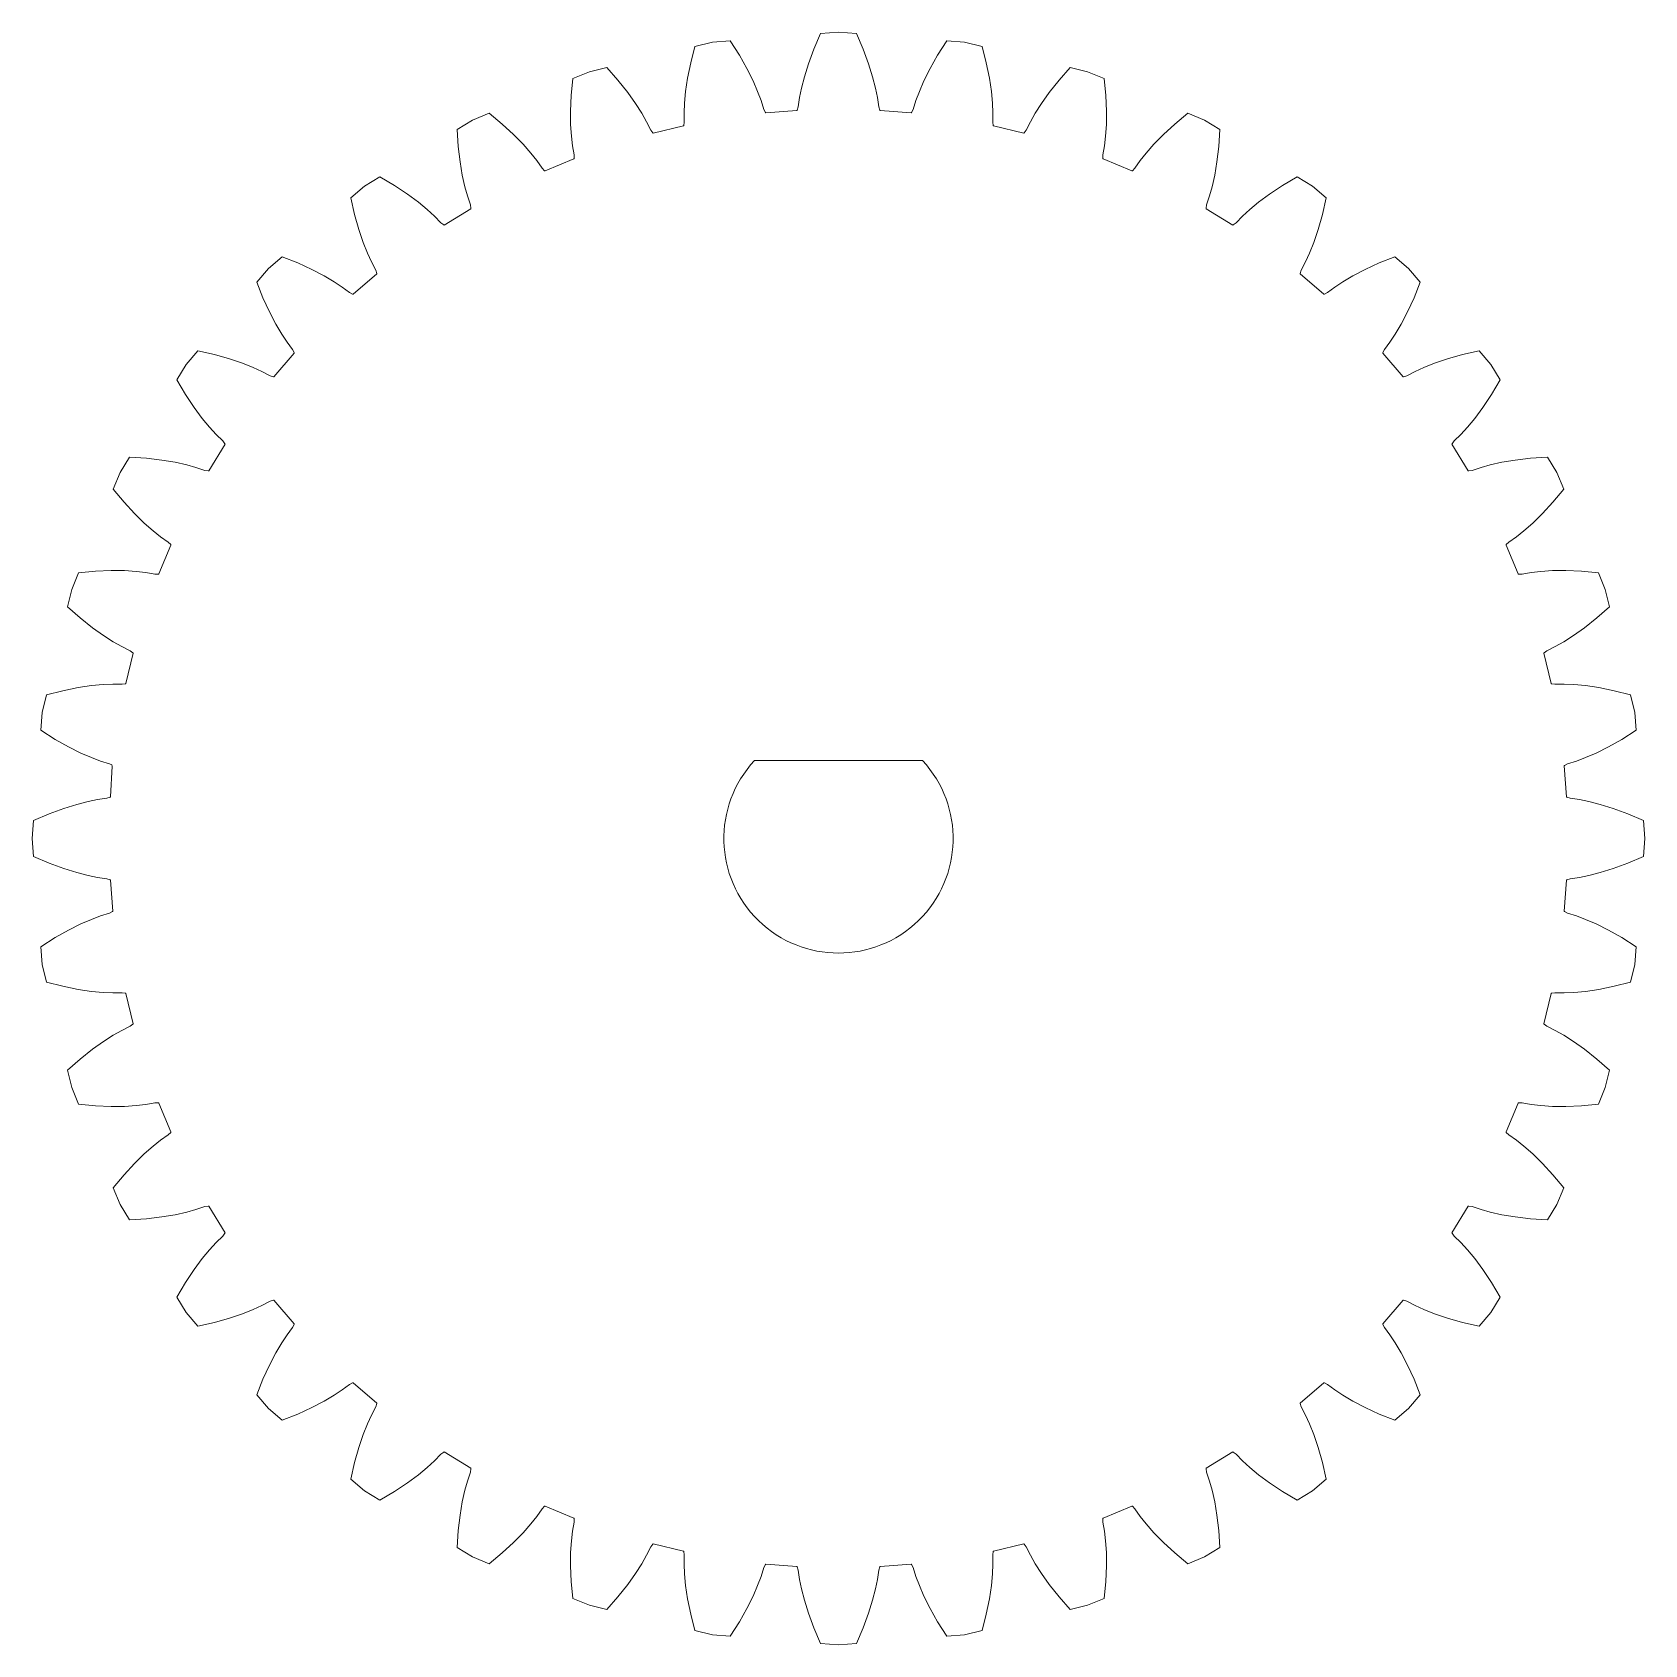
# Model space of a CAD drawing. Header units: inches. Extents: x -0.88 to 0.88, y -0.88 to 0.88.
import ezdxf

# ---------------------------------------------------------------- set-up
doc = ezdxf.new("R2010")
doc.units = ezdxf.units.IN
doc.header["$MEASUREMENT"] = 0

msp = doc.modelspace()

# ---------------------------------------------------------------- linework, layer by layer
at = {"color": 1, "lineweight": 5}
for p, q in [((-0.1566, 0.8638), (-0.1612, 0.846)), ((-0.1375, 0.8684), (-0.1566, 0.8638)), ((-0.118, 0.8699), (-0.1375, 0.8684)), ((-0.1081, 0.8544), (-0.118, 0.8699)), ((-0.0195, 0.8777), (-0.0268, 0.8608)), ((0, 0.8792), (-0.0195, 0.8777)), ((0.0195, 0.8777), (0, 0.8792)), ((0.0268, 0.8608), (0.0195, 0.8777)), ((0.118, 0.8699), (0.1081, 0.8544)), ((0.1375, 0.8684), (0.118, 0.8699)), ((0.1566, 0.8638), (0.1375, 0.8684)), ((0.1612, 0.846), (0.1566, 0.8638)), ((-0.1612, 0.846), (-0.1645, 0.8293)), ((-0.0998, 0.8395), (-0.1081, 0.8544)), ((-0.0328, 0.8448), (-0.0372, 0.8306)), ((-0.0268, 0.8608), (-0.0328, 0.8448)), ((0.0328, 0.8448), (0.0268, 0.8608)), ((0.0372, 0.8306), (0.0328, 0.8448)), ((0.1081, 0.8544), (0.0998, 0.8395)), ((0.1645, 0.8293), (0.1612, 0.846)), ((-0.2898, 0.8287), (-0.2915, 0.8104)), ((-0.2717, 0.8362), (-0.2898, 0.8287)), ((-0.2526, 0.8408), (-0.2717, 0.8362)), ((-0.2405, 0.8269), (-0.2526, 0.8408)), ((-0.2299, 0.8136), (-0.2405, 0.8269)), ((-0.1645, 0.8293), (-0.1667, 0.8146)), ((-0.0932, 0.8262), (-0.0998, 0.8395)), ((-0.0372, 0.8306), (-0.0404, 0.8184)), ((0.0404, 0.8184), (0.0372, 0.8306)), ((0.0998, 0.8395), (0.0932, 0.8262)), ((0.1667, 0.8146), (0.1645, 0.8293)), ((0.2405, 0.8269), (0.2299, 0.8136)), ((0.2526, 0.8408), (0.2405, 0.8269)), ((0.2717, 0.8362), (0.2526, 0.8408)), ((0.2898, 0.8287), (0.2717, 0.8362)), ((0.2915, 0.8104), (0.2898, 0.8287)), ((-0.2915, 0.8104), (-0.2922, 0.7933)), ((-0.2213, 0.8015), (-0.2299, 0.8136)), ((-0.1667, 0.8146), (-0.1679, 0.802)), ((-0.0882, 0.8146), (-0.0932, 0.8262)), ((-0.0845, 0.8047), (-0.0882, 0.8146)), ((-0.0404, 0.8184), (-0.0424, 0.808)), ((0.0424, 0.808), (0.0404, 0.8184)), ((0.0882, 0.8146), (0.0845, 0.8047)), ((0.0932, 0.8262), (0.0882, 0.8146)), ((0.1679, 0.802), (0.1667, 0.8146)), ((0.2299, 0.8136), (0.2213, 0.8015)), ((0.2922, 0.7933), (0.2915, 0.8104)), ((-0.2922, 0.7933), (-0.2921, 0.7785)), ((-0.2145, 0.7908), (-0.2213, 0.8015)), ((-0.1679, 0.802), (-0.1683, 0.7914)), ((-0.1683, 0.7914), (-0.1682, 0.7813)), ((-0.0815, 0.795), (-0.0845, 0.8047)), ((-0.0797, 0.7916), (-0.0815, 0.795)), ((-0.0793, 0.7912), (-0.0797, 0.7916)), ((-0.0455, 0.7939), (-0.0793, 0.7912)), ((-0.0451, 0.7944), (-0.0455, 0.7939)), ((-0.0439, 0.798), (-0.0451, 0.7944)), ((-0.0424, 0.808), (-0.0439, 0.798)), ((0.0439, 0.798), (0.0424, 0.808)), ((0.0451, 0.7944), (0.0439, 0.798)), ((0.0455, 0.7939), (0.0451, 0.7944)), ((0.0793, 0.7912), (0.0455, 0.7939)), ((0.0797, 0.7916), (0.0793, 0.7912)), ((0.0815, 0.795), (0.0797, 0.7916)), ((0.0845, 0.8047), (0.0815, 0.795)), ((0.1683, 0.7914), (0.1679, 0.802)), ((0.1682, 0.7813), (0.1683, 0.7914)), ((0.2213, 0.8015), (0.2145, 0.7908)), ((0.2921, 0.7785), (0.2922, 0.7933)), ((-0.3992, 0.7834), (-0.4159, 0.7731)), ((-0.381, 0.7909), (-0.3992, 0.7834)), ((-0.3669, 0.7791), (-0.381, 0.7909)), ((-0.3543, 0.7676), (-0.3669, 0.7791)), ((-0.2921, 0.7785), (-0.2913, 0.7658)), ((-0.2093, 0.7816), (-0.2145, 0.7908)), ((-0.2048, 0.7725), (-0.2093, 0.7816)), ((-0.1691, 0.777), (-0.2021, 0.7691)), ((-0.1688, 0.7775), (-0.1691, 0.777)), ((-0.1682, 0.7813), (-0.1688, 0.7775)), ((0.1688, 0.7775), (0.1682, 0.7813)), ((0.1691, 0.777), (0.1688, 0.7775)), ((0.2021, 0.7691), (0.1691, 0.777)), ((0.2093, 0.7816), (0.2048, 0.7725)), ((0.2145, 0.7908), (0.2093, 0.7816)), ((0.2913, 0.7658), (0.2921, 0.7785)), ((0.3669, 0.7791), (0.3543, 0.7676)), ((0.381, 0.7909), (0.3669, 0.7791)), ((0.3992, 0.7834), (0.381, 0.7909)), ((0.4159, 0.7731), (0.3992, 0.7834)), ((-0.4159, 0.7731), (-0.4147, 0.7548)), ((-0.344, 0.757), (-0.3543, 0.7676)), ((-0.3356, 0.7475), (-0.344, 0.757)), ((-0.2913, 0.7658), (-0.2901, 0.7554)), ((-0.2026, 0.7694), (-0.2048, 0.7725)), ((-0.2021, 0.7691), (-0.2026, 0.7694)), ((0.2026, 0.7694), (0.2021, 0.7691)), ((0.2048, 0.7725), (0.2026, 0.7694)), ((0.2901, 0.7554), (0.2913, 0.7658)), ((0.344, 0.757), (0.3356, 0.7475)), ((0.3543, 0.7676), (0.344, 0.757)), ((0.4147, 0.7548), (0.4159, 0.7731)), ((-0.4147, 0.7548), (-0.4127, 0.7379)), ((-0.329, 0.7392), (-0.3356, 0.7475)), ((-0.3231, 0.731), (-0.329, 0.7392)), ((-0.2886, 0.741), (-0.3199, 0.728)), ((-0.2901, 0.7554), (-0.2884, 0.7454)), ((-0.2883, 0.7416), (-0.2886, 0.741)), ((-0.2884, 0.7454), (-0.2883, 0.7416)), ((0.2883, 0.7416), (0.2884, 0.7454)), ((0.2886, 0.741), (0.2883, 0.7416)), ((0.2884, 0.7454), (0.2901, 0.7554)), ((0.3199, 0.728), (0.2886, 0.741)), ((0.329, 0.7392), (0.3231, 0.731)), ((0.3356, 0.7475), (0.329, 0.7392)), ((0.4127, 0.7379), (0.4147, 0.7548)), ((-0.5001, 0.7215), (-0.5168, 0.7113)), ((-0.4842, 0.7122), (-0.5001, 0.7215)), ((-0.4127, 0.7379), (-0.4103, 0.7232)), ((-0.4103, 0.7232), (-0.4075, 0.7108)), ((-0.3205, 0.7282), (-0.3231, 0.731)), ((-0.3199, 0.728), (-0.3205, 0.7282)), ((0.3205, 0.7282), (0.3199, 0.728)), ((0.3231, 0.731), (0.3205, 0.7282)), ((0.4075, 0.7108), (0.4103, 0.7232)), ((0.4103, 0.7232), (0.4127, 0.7379)), ((0.5001, 0.7215), (0.4842, 0.7122)), ((0.5168, 0.7113), (0.5001, 0.7215)), ((-0.5168, 0.7113), (-0.5317, 0.6986)), ((-0.4701, 0.7027), (-0.4842, 0.7122)), ((-0.4075, 0.7108), (-0.4046, 0.7007)), ((0.4046, 0.7007), (0.4075, 0.7108)), ((0.4842, 0.7122), (0.4701, 0.7027)), ((0.5317, 0.6986), (0.5168, 0.7113)), ((-0.5317, 0.6986), (-0.5277, 0.6806)), ((-0.4581, 0.6939), (-0.4701, 0.7027)), ((-0.4484, 0.6858), (-0.4581, 0.6939)), ((-0.4009, 0.6867), (-0.4299, 0.669)), ((-0.4046, 0.7007), (-0.4014, 0.6911)), ((-0.4014, 0.6911), (-0.4008, 0.6873)), ((-0.4008, 0.6873), (-0.4009, 0.6867)), ((0.4008, 0.6873), (0.4014, 0.6911)), ((0.4009, 0.6867), (0.4008, 0.6873)), ((0.4299, 0.669), (0.4009, 0.6867)), ((0.4014, 0.6911), (0.4046, 0.7007)), ((0.4581, 0.6939), (0.4484, 0.6858)), ((0.4701, 0.7027), (0.4581, 0.6939)), ((0.5277, 0.6806), (0.5317, 0.6986)), ((-0.5277, 0.6806), (-0.5231, 0.6642)), ((-0.4406, 0.6787), (-0.4484, 0.6858)), ((-0.4335, 0.6714), (-0.4406, 0.6787)), ((-0.4305, 0.6691), (-0.4335, 0.6714)), ((-0.4299, 0.669), (-0.4305, 0.6691)), ((0.4305, 0.6691), (0.4299, 0.669)), ((0.4335, 0.6714), (0.4305, 0.6691)), ((0.4406, 0.6787), (0.4335, 0.6714)), ((0.4484, 0.6858), (0.4406, 0.6787)), ((0.5231, 0.6642), (0.5277, 0.6806)), ((-0.5231, 0.6642), (-0.5183, 0.6501)), ((0.5183, 0.6501), (0.5231, 0.6642)), ((-0.6068, 0.6344), (-0.6217, 0.6217)), ((-0.5897, 0.6276), (-0.6068, 0.6344)), ((-0.5183, 0.6501), (-0.5137, 0.6383)), ((-0.5137, 0.6383), (-0.5093, 0.6288)), ((0.5093, 0.6288), (0.5137, 0.6383)), ((0.5137, 0.6383), (0.5183, 0.6501)), ((0.6068, 0.6344), (0.5897, 0.6276)), ((0.6217, 0.6217), (0.6068, 0.6344)), ((-0.6217, 0.6217), (-0.6344, 0.6068)), ((-0.5742, 0.6206), (-0.5897, 0.6276)), ((-0.561, 0.6137), (-0.5742, 0.6206)), ((-0.5034, 0.6156), (-0.5292, 0.5935)), ((-0.5093, 0.6288), (-0.5046, 0.6198)), ((-0.5046, 0.6198), (-0.5034, 0.6162)), ((-0.5034, 0.6162), (-0.5034, 0.6156)), ((0.5034, 0.6162), (0.5046, 0.6198)), ((0.5034, 0.6156), (0.5034, 0.6162)), ((0.5292, 0.5935), (0.5034, 0.6156)), ((0.5046, 0.6198), (0.5093, 0.6288)), ((0.5742, 0.6206), (0.561, 0.6137)), ((0.5897, 0.6276), (0.5742, 0.6206)), ((0.6344, 0.6068), (0.6217, 0.6217)), ((-0.6344, 0.6068), (-0.6276, 0.5897)), ((-0.5501, 0.6072), (-0.561, 0.6137)), ((-0.5414, 0.6014), (-0.5501, 0.6072)), ((-0.5332, 0.5953), (-0.5414, 0.6014)), ((0.5414, 0.6014), (0.5332, 0.5953)), ((0.5501, 0.6072), (0.5414, 0.6014)), ((0.561, 0.6137), (0.5501, 0.6072)), ((0.6276, 0.5897), (0.6344, 0.6068)), ((-0.6276, 0.5897), (-0.6206, 0.5742)), ((-0.5298, 0.5936), (-0.5332, 0.5953)), ((-0.5292, 0.5935), (-0.5298, 0.5936)), ((0.5298, 0.5936), (0.5292, 0.5935)), ((0.5332, 0.5953), (0.5298, 0.5936)), ((0.6206, 0.5742), (0.6276, 0.5897)), ((-0.6206, 0.5742), (-0.6137, 0.561)), ((0.6137, 0.561), (0.6206, 0.5742)), ((-0.6137, 0.561), (-0.6072, 0.5501)), ((-0.6072, 0.5501), (-0.6014, 0.5414)), ((0.6014, 0.5414), (0.6072, 0.5501)), ((0.6072, 0.5501), (0.6137, 0.561)), ((-0.6986, 0.5317), (-0.7113, 0.5168)), ((-0.6806, 0.5277), (-0.6986, 0.5317)), ((-0.6642, 0.5231), (-0.6806, 0.5277)), ((-0.5935, 0.5292), (-0.6156, 0.5034)), ((-0.6014, 0.5414), (-0.5953, 0.5332)), ((-0.5953, 0.5332), (-0.5936, 0.5298)), ((-0.5936, 0.5298), (-0.5935, 0.5292)), ((0.5935, 0.5292), (0.5936, 0.5298)), ((0.6156, 0.5034), (0.5935, 0.5292)), ((0.5936, 0.5298), (0.5953, 0.5332)), ((0.5953, 0.5332), (0.6014, 0.5414)), ((0.6806, 0.5277), (0.6642, 0.5231)), ((0.6986, 0.5317), (0.6806, 0.5277)), ((0.7113, 0.5168), (0.6986, 0.5317)), ((-0.7113, 0.5168), (-0.7215, 0.5001)), ((-0.6501, 0.5183), (-0.6642, 0.5231)), ((-0.6383, 0.5137), (-0.6501, 0.5183)), ((-0.6288, 0.5093), (-0.6383, 0.5137)), ((0.6383, 0.5137), (0.6288, 0.5093)), ((0.6501, 0.5183), (0.6383, 0.5137)), ((0.6642, 0.5231), (0.6501, 0.5183)), ((0.7215, 0.5001), (0.7113, 0.5168)), ((-0.7215, 0.5001), (-0.7122, 0.4842)), ((-0.6198, 0.5046), (-0.6288, 0.5093)), ((-0.6162, 0.5034), (-0.6198, 0.5046)), ((-0.6156, 0.5034), (-0.6162, 0.5034)), ((0.6162, 0.5034), (0.6156, 0.5034)), ((0.6198, 0.5046), (0.6162, 0.5034)), ((0.6288, 0.5093), (0.6198, 0.5046)), ((0.7122, 0.4842), (0.7215, 0.5001)), ((-0.7122, 0.4842), (-0.7027, 0.4701)), ((0.7027, 0.4701), (0.7122, 0.4842)), ((-0.7027, 0.4701), (-0.6939, 0.4581)), ((-0.6939, 0.4581), (-0.6858, 0.4484)), ((0.6858, 0.4484), (0.6939, 0.4581)), ((0.6939, 0.4581), (0.7027, 0.4701)), ((-0.6858, 0.4484), (-0.6787, 0.4406)), ((-0.6787, 0.4406), (-0.6714, 0.4335)), ((0.6714, 0.4335), (0.6787, 0.4406)), ((0.6787, 0.4406), (0.6858, 0.4484)), ((-0.669, 0.4299), (-0.6867, 0.4009)), ((-0.6714, 0.4335), (-0.6691, 0.4305)), ((-0.6691, 0.4305), (-0.669, 0.4299)), ((0.669, 0.4299), (0.6691, 0.4305)), ((0.6867, 0.4009), (0.669, 0.4299)), ((0.6691, 0.4305), (0.6714, 0.4335)), ((-0.7731, 0.4159), (-0.7834, 0.3992)), ((-0.7548, 0.4147), (-0.7731, 0.4159)), ((-0.7379, 0.4127), (-0.7548, 0.4147)), ((-0.7232, 0.4103), (-0.7379, 0.4127)), ((-0.7108, 0.4075), (-0.7232, 0.4103)), ((-0.7007, 0.4046), (-0.7108, 0.4075)), ((-0.6911, 0.4014), (-0.7007, 0.4046)), ((0.7007, 0.4046), (0.6911, 0.4014)), ((0.7108, 0.4075), (0.7007, 0.4046)), ((0.7232, 0.4103), (0.7108, 0.4075)), ((0.7379, 0.4127), (0.7232, 0.4103)), ((0.7548, 0.4147), (0.7379, 0.4127)), ((0.7731, 0.4159), (0.7548, 0.4147)), ((0.7834, 0.3992), (0.7731, 0.4159)), ((-0.7834, 0.3992), (-0.7909, 0.381)), ((-0.6873, 0.4008), (-0.6911, 0.4014)), ((-0.6867, 0.4009), (-0.6873, 0.4008)), ((0.6873, 0.4008), (0.6867, 0.4009)), ((0.6911, 0.4014), (0.6873, 0.4008)), ((0.7909, 0.381), (0.7834, 0.3992)), ((-0.7909, 0.381), (-0.7791, 0.3669)), ((0.7791, 0.3669), (0.7909, 0.381)), ((-0.7791, 0.3669), (-0.7676, 0.3543)), ((-0.7676, 0.3543), (-0.757, 0.344)), ((0.757, 0.344), (0.7676, 0.3543)), ((0.7676, 0.3543), (0.7791, 0.3669)), ((-0.757, 0.344), (-0.7475, 0.3356)), ((-0.7475, 0.3356), (-0.7392, 0.329)), ((0.7392, 0.329), (0.7475, 0.3356)), ((0.7475, 0.3356), (0.757, 0.344)), ((-0.728, 0.3199), (-0.741, 0.2886)), ((-0.7392, 0.329), (-0.731, 0.3231)), ((-0.731, 0.3231), (-0.7282, 0.3205)), ((-0.7282, 0.3205), (-0.728, 0.3199)), ((0.728, 0.3199), (0.7282, 0.3205)), ((0.741, 0.2886), (0.728, 0.3199)), ((0.7282, 0.3205), (0.731, 0.3231)), ((0.731, 0.3231), (0.7392, 0.329)), ((-0.8287, 0.2898), (-0.8362, 0.2717)), ((-0.8104, 0.2915), (-0.8287, 0.2898)), ((-0.7933, 0.2922), (-0.8104, 0.2915)), ((-0.7785, 0.2921), (-0.7933, 0.2922)), ((-0.7658, 0.2913), (-0.7785, 0.2921)), ((-0.7554, 0.2901), (-0.7658, 0.2913)), ((-0.7454, 0.2884), (-0.7554, 0.2901)), ((-0.7416, 0.2883), (-0.7454, 0.2884)), ((-0.741, 0.2886), (-0.7416, 0.2883)), ((0.7416, 0.2883), (0.741, 0.2886)), ((0.7454, 0.2884), (0.7416, 0.2883)), ((0.7554, 0.2901), (0.7454, 0.2884)), ((0.7658, 0.2913), (0.7554, 0.2901)), ((0.7785, 0.2921), (0.7658, 0.2913)), ((0.7933, 0.2922), (0.7785, 0.2921)), ((0.8104, 0.2915), (0.7933, 0.2922)), ((0.8287, 0.2898), (0.8104, 0.2915)), ((0.8362, 0.2717), (0.8287, 0.2898)), ((-0.8362, 0.2717), (-0.8408, 0.2526)), ((0.8408, 0.2526), (0.8362, 0.2717)), ((-0.8408, 0.2526), (-0.8269, 0.2405)), ((0.8269, 0.2405), (0.8408, 0.2526)), ((-0.8269, 0.2405), (-0.8136, 0.2299)), ((-0.8136, 0.2299), (-0.8015, 0.2213)), ((0.8015, 0.2213), (0.8136, 0.2299)), ((0.8136, 0.2299), (0.8269, 0.2405)), ((-0.8015, 0.2213), (-0.7908, 0.2145)), ((-0.7908, 0.2145), (-0.7816, 0.2093)), ((0.7816, 0.2093), (0.7908, 0.2145)), ((0.7908, 0.2145), (0.8015, 0.2213)), ((-0.7816, 0.2093), (-0.7725, 0.2048)), ((-0.7691, 0.2021), (-0.777, 0.1691)), ((-0.7725, 0.2048), (-0.7694, 0.2026)), ((-0.7694, 0.2026), (-0.7691, 0.2021)), ((0.7691, 0.2021), (0.7694, 0.2026)), ((0.777, 0.1691), (0.7691, 0.2021)), ((0.7694, 0.2026), (0.7725, 0.2048)), ((0.7725, 0.2048), (0.7816, 0.2093)), ((-0.846, 0.1612), (-0.8638, 0.1566)), ((-0.8293, 0.1645), (-0.846, 0.1612)), ((-0.8146, 0.1667), (-0.8293, 0.1645)), ((-0.802, 0.1679), (-0.8146, 0.1667)), ((-0.7914, 0.1683), (-0.802, 0.1679)), ((-0.7813, 0.1682), (-0.7914, 0.1683)), ((-0.7775, 0.1688), (-0.7813, 0.1682)), ((-0.777, 0.1691), (-0.7775, 0.1688)), ((0.7775, 0.1688), (0.777, 0.1691)), ((0.7813, 0.1682), (0.7775, 0.1688)), ((0.7914, 0.1683), (0.7813, 0.1682)), ((0.802, 0.1679), (0.7914, 0.1683)), ((0.8146, 0.1667), (0.802, 0.1679)), ((0.8293, 0.1645), (0.8146, 0.1667)), ((0.846, 0.1612), (0.8293, 0.1645)), ((0.8638, 0.1566), (0.846, 0.1612)), ((-0.8638, 0.1566), (-0.8684, 0.1375)), ((0.8684, 0.1375), (0.8638, 0.1566)), ((-0.8684, 0.1375), (-0.8699, 0.118)), ((0.8699, 0.118), (0.8684, 0.1375)), ((-0.8699, 0.118), (-0.8544, 0.1081)), ((-0.8544, 0.1081), (-0.8395, 0.0998)), ((0.8395, 0.0998), (0.8544, 0.1081)), ((0.8544, 0.1081), (0.8699, 0.118)), ((-0.8395, 0.0998), (-0.8262, 0.0932)), ((-0.8262, 0.0932), (-0.8146, 0.0882)), ((-0.8146, 0.0882), (-0.8047, 0.0845)), ((0.8047, 0.0845), (0.8146, 0.0882)), ((0.8146, 0.0882), (0.8262, 0.0932)), ((0.8262, 0.0932), (0.8395, 0.0998)), ((-0.8047, 0.0845), (-0.795, 0.0815)), ((-0.795, 0.0815), (-0.7925, 0.0802)), ((-0.7921, 0.0789), (-0.7939, 0.0454)), ((-0.7925, 0.0802), (-0.7921, 0.0789)), ((0.0917, 0.085), (-0.0917, 0.085)), ((0.7912, 0.0793), (0.7916, 0.0797)), ((0.7939, 0.0455), (0.7912, 0.0793)), ((0.7916, 0.0797), (0.795, 0.0815)), ((0.795, 0.0815), (0.8047, 0.0845)), ((-0.8306, 0.0372), (-0.8448, 0.0328)), ((-0.8184, 0.0404), (-0.8306, 0.0372)), ((-0.808, 0.0424), (-0.8184, 0.0404)), ((-0.798, 0.0439), (-0.808, 0.0424)), ((-0.7944, 0.0451), (-0.798, 0.0439)), ((-0.7939, 0.0454), (-0.7944, 0.0451)), ((0.7944, 0.0451), (0.7939, 0.0455)), ((0.798, 0.0439), (0.7944, 0.0451)), ((0.808, 0.0424), (0.798, 0.0439)), ((0.8184, 0.0404), (0.808, 0.0424)), ((0.8306, 0.0372), (0.8184, 0.0404)), ((0.8448, 0.0328), (0.8306, 0.0372)), ((-0.8777, 0.0195), (-0.8792, 0)), ((-0.8608, 0.0268), (-0.8777, 0.0195)), ((-0.8448, 0.0328), (-0.8608, 0.0268)), ((0.8608, 0.0268), (0.8448, 0.0328)), ((0.8777, 0.0195), (0.8608, 0.0268)), ((0.8792, 0), (0.8777, 0.0195)), ((-0.8792, 0), (-0.8777, -0.0195)), ((0.8777, -0.0195), (0.8792, 0)), ((-0.8777, -0.0195), (-0.8608, -0.0268)), ((-0.8608, -0.0268), (-0.8448, -0.0328)), ((-0.8448, -0.0328), (-0.8306, -0.0372)), ((0.8306, -0.0372), (0.8448, -0.0328)), ((0.8448, -0.0328), (0.8608, -0.0268)), ((0.8608, -0.0268), (0.8777, -0.0195)), ((-0.8306, -0.0372), (-0.8184, -0.0404)), ((-0.8184, -0.0404), (-0.808, -0.0424)), ((-0.808, -0.0424), (-0.798, -0.0439)), ((-0.798, -0.0439), (-0.7944, -0.0451)), ((-0.7944, -0.0451), (-0.7939, -0.0455)), ((-0.7939, -0.0455), (-0.7912, -0.0793)), ((0.7912, -0.0793), (0.7939, -0.0455)), ((0.7939, -0.0455), (0.7944, -0.0451)), ((0.7944, -0.0451), (0.798, -0.0439)), ((0.798, -0.0439), (0.808, -0.0424)), ((0.808, -0.0424), (0.8184, -0.0404)), ((0.8184, -0.0404), (0.8306, -0.0372)), ((-0.8047, -0.0845), (-0.8146, -0.0882)), ((-0.795, -0.0815), (-0.8047, -0.0845)), ((-0.7916, -0.0797), (-0.795, -0.0815)), ((-0.7912, -0.0793), (-0.7916, -0.0797)), ((0.7916, -0.0797), (0.7912, -0.0793)), ((0.795, -0.0815), (0.7916, -0.0797)), ((0.8047, -0.0845), (0.795, -0.0815)), ((0.8146, -0.0882), (0.8047, -0.0845)), ((-0.8395, -0.0998), (-0.8544, -0.1081)), ((-0.8262, -0.0932), (-0.8395, -0.0998)), ((-0.8146, -0.0882), (-0.8262, -0.0932)), ((0.8262, -0.0932), (0.8146, -0.0882)), ((0.8395, -0.0998), (0.8262, -0.0932)), ((0.8544, -0.1081), (0.8395, -0.0998)), ((-0.8544, -0.1081), (-0.8699, -0.118)), ((-0.8699, -0.118), (-0.8684, -0.1375)), ((0.8699, -0.118), (0.8544, -0.1081)), ((0.8684, -0.1375), (0.8699, -0.118)), ((-0.8684, -0.1375), (-0.8638, -0.1566)), ((0.8638, -0.1566), (0.8684, -0.1375)), ((-0.8638, -0.1566), (-0.846, -0.1612)), ((0.846, -0.1612), (0.8638, -0.1566)), ((-0.846, -0.1612), (-0.8293, -0.1645)), ((-0.8293, -0.1645), (-0.8146, -0.1667)), ((-0.8146, -0.1667), (-0.802, -0.1679)), ((-0.802, -0.1679), (-0.7914, -0.1683)), ((-0.7914, -0.1683), (-0.7813, -0.1682)), ((-0.7813, -0.1682), (-0.7775, -0.1688)), ((-0.7775, -0.1688), (-0.777, -0.1691)), ((-0.777, -0.1691), (-0.7691, -0.2021)), ((0.7691, -0.2021), (0.777, -0.1691)), ((0.777, -0.1691), (0.7775, -0.1688)), ((0.7775, -0.1688), (0.7813, -0.1682)), ((0.7813, -0.1682), (0.7914, -0.1683)), ((0.7914, -0.1683), (0.802, -0.1679)), ((0.802, -0.1679), (0.8146, -0.1667)), ((0.8146, -0.1667), (0.8293, -0.1645)), ((0.8293, -0.1645), (0.846, -0.1612)), ((-0.7816, -0.2093), (-0.7908, -0.2145)), ((-0.7725, -0.2048), (-0.7816, -0.2093)), ((-0.7694, -0.2026), (-0.7725, -0.2048)), ((-0.7691, -0.2021), (-0.7694, -0.2026)), ((0.7694, -0.2026), (0.7691, -0.2021)), ((0.7725, -0.2048), (0.7694, -0.2026)), ((0.7816, -0.2093), (0.7725, -0.2048)), ((0.7908, -0.2145), (0.7816, -0.2093)), ((-0.8015, -0.2213), (-0.8136, -0.2299)), ((-0.7908, -0.2145), (-0.8015, -0.2213)), ((0.8015, -0.2213), (0.7908, -0.2145)), ((0.8136, -0.2299), (0.8015, -0.2213)), ((-0.8269, -0.2405), (-0.8408, -0.2526)), ((-0.8136, -0.2299), (-0.8269, -0.2405)), ((0.8269, -0.2405), (0.8136, -0.2299)), ((0.8408, -0.2526), (0.8269, -0.2405)), ((-0.8408, -0.2526), (-0.8362, -0.2717)), ((0.8362, -0.2717), (0.8408, -0.2526)), ((-0.8362, -0.2717), (-0.8287, -0.2898)), ((0.8287, -0.2898), (0.8362, -0.2717)), ((-0.8287, -0.2898), (-0.8104, -0.2915)), ((-0.8104, -0.2915), (-0.7933, -0.2922)), ((-0.7933, -0.2922), (-0.7785, -0.2921)), ((-0.7785, -0.2921), (-0.7658, -0.2913)), ((-0.7658, -0.2913), (-0.7554, -0.2901)), ((-0.7554, -0.2901), (-0.7454, -0.2884)), ((-0.7454, -0.2884), (-0.7416, -0.2883)), ((-0.7416, -0.2883), (-0.741, -0.2886)), ((-0.741, -0.2886), (-0.728, -0.3199)), ((0.728, -0.3199), (0.741, -0.2886)), ((0.741, -0.2886), (0.7416, -0.2883)), ((0.7416, -0.2883), (0.7454, -0.2884)), ((0.7454, -0.2884), (0.7554, -0.2901)), ((0.7554, -0.2901), (0.7658, -0.2913)), ((0.7658, -0.2913), (0.7785, -0.2921)), ((0.7785, -0.2921), (0.7933, -0.2922)), ((0.7933, -0.2922), (0.8104, -0.2915)), ((0.8104, -0.2915), (0.8287, -0.2898)), ((-0.7392, -0.329), (-0.7475, -0.3356)), ((-0.731, -0.3231), (-0.7392, -0.329)), ((-0.7282, -0.3205), (-0.731, -0.3231)), ((-0.728, -0.3199), (-0.7282, -0.3205)), ((0.7282, -0.3205), (0.728, -0.3199)), ((0.731, -0.3231), (0.7282, -0.3205)), ((0.7392, -0.329), (0.731, -0.3231)), ((0.7475, -0.3356), (0.7392, -0.329)), ((-0.757, -0.344), (-0.7676, -0.3543)), ((-0.7475, -0.3356), (-0.757, -0.344)), ((0.757, -0.344), (0.7475, -0.3356)), ((0.7676, -0.3543), (0.757, -0.344)), ((-0.7791, -0.3669), (-0.7909, -0.381)), ((-0.7676, -0.3543), (-0.7791, -0.3669)), ((0.7791, -0.3669), (0.7676, -0.3543)), ((0.7909, -0.381), (0.7791, -0.3669)), ((-0.7909, -0.381), (-0.7834, -0.3992)), ((0.7834, -0.3992), (0.7909, -0.381)), ((-0.7834, -0.3992), (-0.7731, -0.4159)), ((-0.7007, -0.4046), (-0.6911, -0.4014)), ((-0.6911, -0.4014), (-0.6873, -0.4008)), ((-0.6873, -0.4008), (-0.6867, -0.4009)), ((-0.6867, -0.4009), (-0.669, -0.4299)), ((0.669, -0.4299), (0.6867, -0.4009)), ((0.6867, -0.4009), (0.6873, -0.4008)), ((0.6873, -0.4008), (0.6911, -0.4014)), ((0.6911, -0.4014), (0.7007, -0.4046)), ((0.7731, -0.4159), (0.7834, -0.3992)), ((-0.7731, -0.4159), (-0.7548, -0.4147)), ((-0.7548, -0.4147), (-0.7379, -0.4127)), ((-0.7379, -0.4127), (-0.7232, -0.4103)), ((-0.7232, -0.4103), (-0.7108, -0.4075)), ((-0.7108, -0.4075), (-0.7007, -0.4046)), ((0.7007, -0.4046), (0.7108, -0.4075)), ((0.7108, -0.4075), (0.7232, -0.4103)), ((0.7232, -0.4103), (0.7379, -0.4127)), ((0.7379, -0.4127), (0.7548, -0.4147)), ((0.7548, -0.4147), (0.7731, -0.4159)), ((-0.6714, -0.4335), (-0.6787, -0.4406)), ((-0.6691, -0.4305), (-0.6714, -0.4335)), ((-0.669, -0.4299), (-0.6691, -0.4305)), ((0.6691, -0.4305), (0.669, -0.4299)), ((0.6714, -0.4335), (0.6691, -0.4305)), ((0.6787, -0.4406), (0.6714, -0.4335)), ((-0.6858, -0.4484), (-0.6939, -0.4581)), ((-0.6787, -0.4406), (-0.6858, -0.4484)), ((0.6858, -0.4484), (0.6787, -0.4406)), ((0.6939, -0.4581), (0.6858, -0.4484)), ((-0.7027, -0.4701), (-0.7122, -0.4842)), ((-0.6939, -0.4581), (-0.7027, -0.4701)), ((0.7027, -0.4701), (0.6939, -0.4581)), ((0.7122, -0.4842), (0.7027, -0.4701)), ((-0.7122, -0.4842), (-0.7215, -0.5001)), ((0.7215, -0.5001), (0.7122, -0.4842)), ((-0.7215, -0.5001), (-0.7113, -0.5168)), ((-0.6383, -0.5137), (-0.6288, -0.5093)), ((-0.6288, -0.5093), (-0.6198, -0.5046)), ((-0.6198, -0.5046), (-0.6162, -0.5034)), ((-0.6162, -0.5034), (-0.6156, -0.5034)), ((-0.6156, -0.5034), (-0.5935, -0.5292)), ((0.5935, -0.5292), (0.6156, -0.5034)), ((0.6156, -0.5034), (0.6162, -0.5034)), ((0.6162, -0.5034), (0.6198, -0.5046)), ((0.6198, -0.5046), (0.6288, -0.5093)), ((0.6288, -0.5093), (0.6383, -0.5137)), ((0.7113, -0.5168), (0.7215, -0.5001)), ((-0.7113, -0.5168), (-0.6986, -0.5317)), ((-0.6806, -0.5277), (-0.6642, -0.5231)), ((-0.6642, -0.5231), (-0.6501, -0.5183)), ((-0.6501, -0.5183), (-0.6383, -0.5137)), ((0.6383, -0.5137), (0.6501, -0.5183)), ((0.6501, -0.5183), (0.6642, -0.5231)), ((0.6642, -0.5231), (0.6806, -0.5277)), ((0.6986, -0.5317), (0.7113, -0.5168)), ((-0.6986, -0.5317), (-0.6806, -0.5277)), ((-0.6014, -0.5414), (-0.6072, -0.5501)), ((-0.5953, -0.5332), (-0.6014, -0.5414)), ((-0.5936, -0.5298), (-0.5953, -0.5332)), ((-0.5935, -0.5292), (-0.5936, -0.5298)), ((0.5936, -0.5298), (0.5935, -0.5292)), ((0.5953, -0.5332), (0.5936, -0.5298)), ((0.6014, -0.5414), (0.5953, -0.5332)), ((0.6072, -0.5501), (0.6014, -0.5414)), ((0.6806, -0.5277), (0.6986, -0.5317)), ((-0.6137, -0.561), (-0.6206, -0.5742)), ((-0.6072, -0.5501), (-0.6137, -0.561)), ((0.6137, -0.561), (0.6072, -0.5501)), ((0.6206, -0.5742), (0.6137, -0.561)), ((-0.6206, -0.5742), (-0.6276, -0.5897)), ((0.6276, -0.5897), (0.6206, -0.5742)), ((-0.6276, -0.5897), (-0.6344, -0.6068)), ((-0.5414, -0.6014), (-0.5332, -0.5953)), ((-0.5332, -0.5953), (-0.5298, -0.5936)), ((-0.5298, -0.5936), (-0.5292, -0.5935)), ((-0.5292, -0.5935), (-0.5034, -0.6156)), ((0.5034, -0.6156), (0.5292, -0.5935)), ((0.5292, -0.5935), (0.5298, -0.5936)), ((0.5298, -0.5936), (0.5332, -0.5953)), ((0.5332, -0.5953), (0.5414, -0.6014)), ((0.6344, -0.6068), (0.6276, -0.5897)), ((-0.6344, -0.6068), (-0.6217, -0.6217)), ((-0.5742, -0.6206), (-0.561, -0.6137)), ((-0.561, -0.6137), (-0.5501, -0.6072)), ((-0.5501, -0.6072), (-0.5414, -0.6014)), ((0.5414, -0.6014), (0.5501, -0.6072)), ((0.5501, -0.6072), (0.561, -0.6137)), ((0.561, -0.6137), (0.5742, -0.6206)), ((0.6217, -0.6217), (0.6344, -0.6068)), ((-0.6217, -0.6217), (-0.6068, -0.6344)), ((-0.6068, -0.6344), (-0.5897, -0.6276)), ((-0.5897, -0.6276), (-0.5742, -0.6206)), ((-0.5093, -0.6288), (-0.5137, -0.6383)), ((-0.5046, -0.6198), (-0.5093, -0.6288)), ((-0.5034, -0.6162), (-0.5046, -0.6198)), ((-0.5034, -0.6156), (-0.5034, -0.6162)), ((0.5034, -0.6162), (0.5034, -0.6156)), ((0.5046, -0.6198), (0.5034, -0.6162)), ((0.5093, -0.6288), (0.5046, -0.6198)), ((0.5137, -0.6383), (0.5093, -0.6288)), ((0.5742, -0.6206), (0.5897, -0.6276)), ((0.5897, -0.6276), (0.6068, -0.6344)), ((0.6068, -0.6344), (0.6217, -0.6217)), ((-0.5183, -0.6501), (-0.5231, -0.6642)), ((-0.5137, -0.6383), (-0.5183, -0.6501)), ((0.5183, -0.6501), (0.5137, -0.6383)), ((0.5231, -0.6642), (0.5183, -0.6501)), ((-0.5231, -0.6642), (-0.5277, -0.6806)), ((0.5277, -0.6806), (0.5231, -0.6642)), ((-0.5277, -0.6806), (-0.5317, -0.6986)), ((-0.4581, -0.6939), (-0.4484, -0.6858)), ((-0.4484, -0.6858), (-0.4406, -0.6787)), ((-0.4406, -0.6787), (-0.4335, -0.6714)), ((-0.4335, -0.6714), (-0.4305, -0.6691)), ((-0.4305, -0.6691), (-0.4299, -0.669)), ((-0.4299, -0.669), (-0.4009, -0.6867)), ((0.4009, -0.6867), (0.4299, -0.669)), ((0.4299, -0.669), (0.4305, -0.6691)), ((0.4305, -0.6691), (0.4335, -0.6714)), ((0.4335, -0.6714), (0.4406, -0.6787)), ((0.4406, -0.6787), (0.4484, -0.6858)), ((0.4484, -0.6858), (0.4581, -0.6939)), ((0.5317, -0.6986), (0.5277, -0.6806)), ((-0.5317, -0.6986), (-0.5168, -0.7113)), ((-0.4842, -0.7122), (-0.4701, -0.7027)), ((-0.4701, -0.7027), (-0.4581, -0.6939)), ((-0.4046, -0.7007), (-0.4075, -0.7108)), ((-0.4014, -0.6911), (-0.4046, -0.7007)), ((-0.4008, -0.6873), (-0.4014, -0.6911)), ((-0.4009, -0.6867), (-0.4008, -0.6873)), ((0.4008, -0.6873), (0.4009, -0.6867)), ((0.4014, -0.6911), (0.4008, -0.6873)), ((0.4046, -0.7007), (0.4014, -0.6911)), ((0.4075, -0.7108), (0.4046, -0.7007)), ((0.4581, -0.6939), (0.4701, -0.7027)), ((0.4701, -0.7027), (0.4842, -0.7122)), ((0.5168, -0.7113), (0.5317, -0.6986)), ((-0.5168, -0.7113), (-0.5001, -0.7215)), ((-0.5001, -0.7215), (-0.4842, -0.7122)), ((-0.4075, -0.7108), (-0.4103, -0.7232)), ((0.4103, -0.7232), (0.4075, -0.7108)), ((0.4842, -0.7122), (0.5001, -0.7215)), ((0.5001, -0.7215), (0.5168, -0.7113)), ((-0.4127, -0.7379), (-0.4147, -0.7548)), ((-0.4103, -0.7232), (-0.4127, -0.7379)), ((-0.329, -0.7392), (-0.3231, -0.731)), ((-0.3231, -0.731), (-0.3205, -0.7282)), ((-0.3205, -0.7282), (-0.3199, -0.728)), ((-0.3199, -0.728), (-0.2886, -0.741)), ((0.2886, -0.741), (0.3199, -0.728)), ((0.3199, -0.728), (0.3205, -0.7282)), ((0.3205, -0.7282), (0.3231, -0.731)), ((0.3231, -0.731), (0.329, -0.7392)), ((0.4127, -0.7379), (0.4103, -0.7232)), ((0.4147, -0.7548), (0.4127, -0.7379)), ((-0.4147, -0.7548), (-0.4159, -0.7731)), ((-0.344, -0.757), (-0.3356, -0.7475)), ((-0.3356, -0.7475), (-0.329, -0.7392)), ((-0.2901, -0.7554), (-0.2913, -0.7658)), ((-0.2884, -0.7454), (-0.2901, -0.7554)), ((-0.2886, -0.741), (-0.2883, -0.7416)), ((-0.2883, -0.7416), (-0.2884, -0.7454)), ((0.2883, -0.7416), (0.2886, -0.741)), ((0.2884, -0.7454), (0.2883, -0.7416)), ((0.2901, -0.7554), (0.2884, -0.7454)), ((0.2913, -0.7658), (0.2901, -0.7554)), ((0.329, -0.7392), (0.3356, -0.7475)), ((0.3356, -0.7475), (0.344, -0.757)), ((0.4159, -0.7731), (0.4147, -0.7548)), ((-0.4159, -0.7731), (-0.3992, -0.7834)), ((-0.3669, -0.7791), (-0.3543, -0.7676)), ((-0.3543, -0.7676), (-0.344, -0.757)), ((-0.2913, -0.7658), (-0.2921, -0.7785)), ((-0.2093, -0.7816), (-0.2048, -0.7725)), ((-0.2048, -0.7725), (-0.2026, -0.7694)), ((-0.2026, -0.7694), (-0.2021, -0.7691)), ((-0.2021, -0.7691), (-0.1691, -0.777)), ((0.1691, -0.777), (0.2021, -0.7691)), ((0.2021, -0.7691), (0.2026, -0.7694)), ((0.2026, -0.7694), (0.2048, -0.7725)), ((0.2048, -0.7725), (0.2093, -0.7816)), ((0.2921, -0.7785), (0.2913, -0.7658)), ((0.344, -0.757), (0.3543, -0.7676)), ((0.3543, -0.7676), (0.3669, -0.7791)), ((0.3992, -0.7834), (0.4159, -0.7731)), ((-0.3992, -0.7834), (-0.381, -0.7909)), ((-0.381, -0.7909), (-0.3669, -0.7791)), ((-0.2921, -0.7785), (-0.2922, -0.7933)), ((-0.2213, -0.8015), (-0.2145, -0.7908)), ((-0.2145, -0.7908), (-0.2093, -0.7816)), ((-0.1691, -0.777), (-0.1688, -0.7775)), ((-0.1688, -0.7775), (-0.1682, -0.7813)), ((-0.1682, -0.7813), (-0.1683, -0.7914)), ((-0.0797, -0.7916), (-0.0793, -0.7912)), ((-0.0793, -0.7912), (-0.0455, -0.7939)), ((0.0455, -0.7939), (0.0793, -0.7912)), ((0.0793, -0.7912), (0.0797, -0.7916)), ((0.1682, -0.7813), (0.1688, -0.7775)), ((0.1683, -0.7914), (0.1682, -0.7813)), ((0.1688, -0.7775), (0.1691, -0.777)), ((0.2093, -0.7816), (0.2145, -0.7908)), ((0.2145, -0.7908), (0.2213, -0.8015)), ((0.2922, -0.7933), (0.2921, -0.7785)), ((0.3669, -0.7791), (0.381, -0.7909)), ((0.381, -0.7909), (0.3992, -0.7834)), ((-0.2922, -0.7933), (-0.2915, -0.8104)), ((-0.2299, -0.8136), (-0.2213, -0.8015)), ((-0.1683, -0.7914), (-0.1679, -0.802)), ((-0.1679, -0.802), (-0.1667, -0.8146)), ((-0.0882, -0.8146), (-0.0845, -0.8047)), ((-0.0845, -0.8047), (-0.0815, -0.795)), ((-0.0815, -0.795), (-0.0797, -0.7916)), ((-0.0455, -0.7939), (-0.0451, -0.7944)), ((-0.0451, -0.7944), (-0.0439, -0.798)), ((-0.0439, -0.798), (-0.0424, -0.808)), ((-0.0424, -0.808), (-0.0404, -0.8184)), ((0.0404, -0.8184), (0.0424, -0.808)), ((0.0424, -0.808), (0.0439, -0.798)), ((0.0439, -0.798), (0.0451, -0.7944)), ((0.0451, -0.7944), (0.0455, -0.7939)), ((0.0797, -0.7916), (0.0815, -0.795)), ((0.0815, -0.795), (0.0845, -0.8047)), ((0.0845, -0.8047), (0.0882, -0.8146)), ((0.1667, -0.8146), (0.1679, -0.802)), ((0.1679, -0.802), (0.1683, -0.7914)), ((0.2213, -0.8015), (0.2299, -0.8136)), ((0.2915, -0.8104), (0.2922, -0.7933)), ((-0.2915, -0.8104), (-0.2898, -0.8287)), ((-0.2405, -0.8269), (-0.2299, -0.8136)), ((-0.1667, -0.8146), (-0.1645, -0.8293)), ((-0.0998, -0.8395), (-0.0932, -0.8262)), ((-0.0932, -0.8262), (-0.0882, -0.8146)), ((-0.0404, -0.8184), (-0.0372, -0.8306)), ((0.0372, -0.8306), (0.0404, -0.8184)), ((0.0882, -0.8146), (0.0932, -0.8262)), ((0.0932, -0.8262), (0.0998, -0.8395)), ((0.1645, -0.8293), (0.1667, -0.8146)), ((0.2299, -0.8136), (0.2405, -0.8269)), ((0.2898, -0.8287), (0.2915, -0.8104)), ((-0.2898, -0.8287), (-0.2717, -0.8362)), ((-0.2717, -0.8362), (-0.2526, -0.8408)), ((-0.2526, -0.8408), (-0.2405, -0.8269)), ((-0.1645, -0.8293), (-0.1612, -0.846)), ((-0.1081, -0.8544), (-0.0998, -0.8395)), ((-0.0372, -0.8306), (-0.0328, -0.8448)), ((0.0328, -0.8448), (0.0372, -0.8306)), ((0.0998, -0.8395), (0.1081, -0.8544)), ((0.1612, -0.846), (0.1645, -0.8293)), ((0.2405, -0.8269), (0.2526, -0.8408)), ((0.2526, -0.8408), (0.2717, -0.8362)), ((0.2717, -0.8362), (0.2898, -0.8287)), ((-0.1612, -0.846), (-0.1566, -0.8638)), ((-0.118, -0.8699), (-0.1081, -0.8544)), ((-0.0328, -0.8448), (-0.0268, -0.8608)), ((-0.0268, -0.8608), (-0.0195, -0.8777)), ((0.0195, -0.8777), (0.0268, -0.8608)), ((0.0268, -0.8608), (0.0328, -0.8448)), ((0.1081, -0.8544), (0.118, -0.8699)), ((0.1566, -0.8638), (0.1612, -0.846)), ((-0.1566, -0.8638), (-0.1375, -0.8684)), ((-0.1375, -0.8684), (-0.118, -0.8699)), ((-0.0195, -0.8777), (0, -0.8792)), ((0, -0.8792), (0.0195, -0.8777)), ((0.118, -0.8699), (0.1375, -0.8684)), ((0.1375, -0.8684), (0.1566, -0.8638))]:
    msp.add_line(p, q, dxfattribs=at)
msp.add_arc((0, 0), 0.125, 137.1564, 42.8436, dxfattribs=at)

doc.saveas('drawing.dxf')
